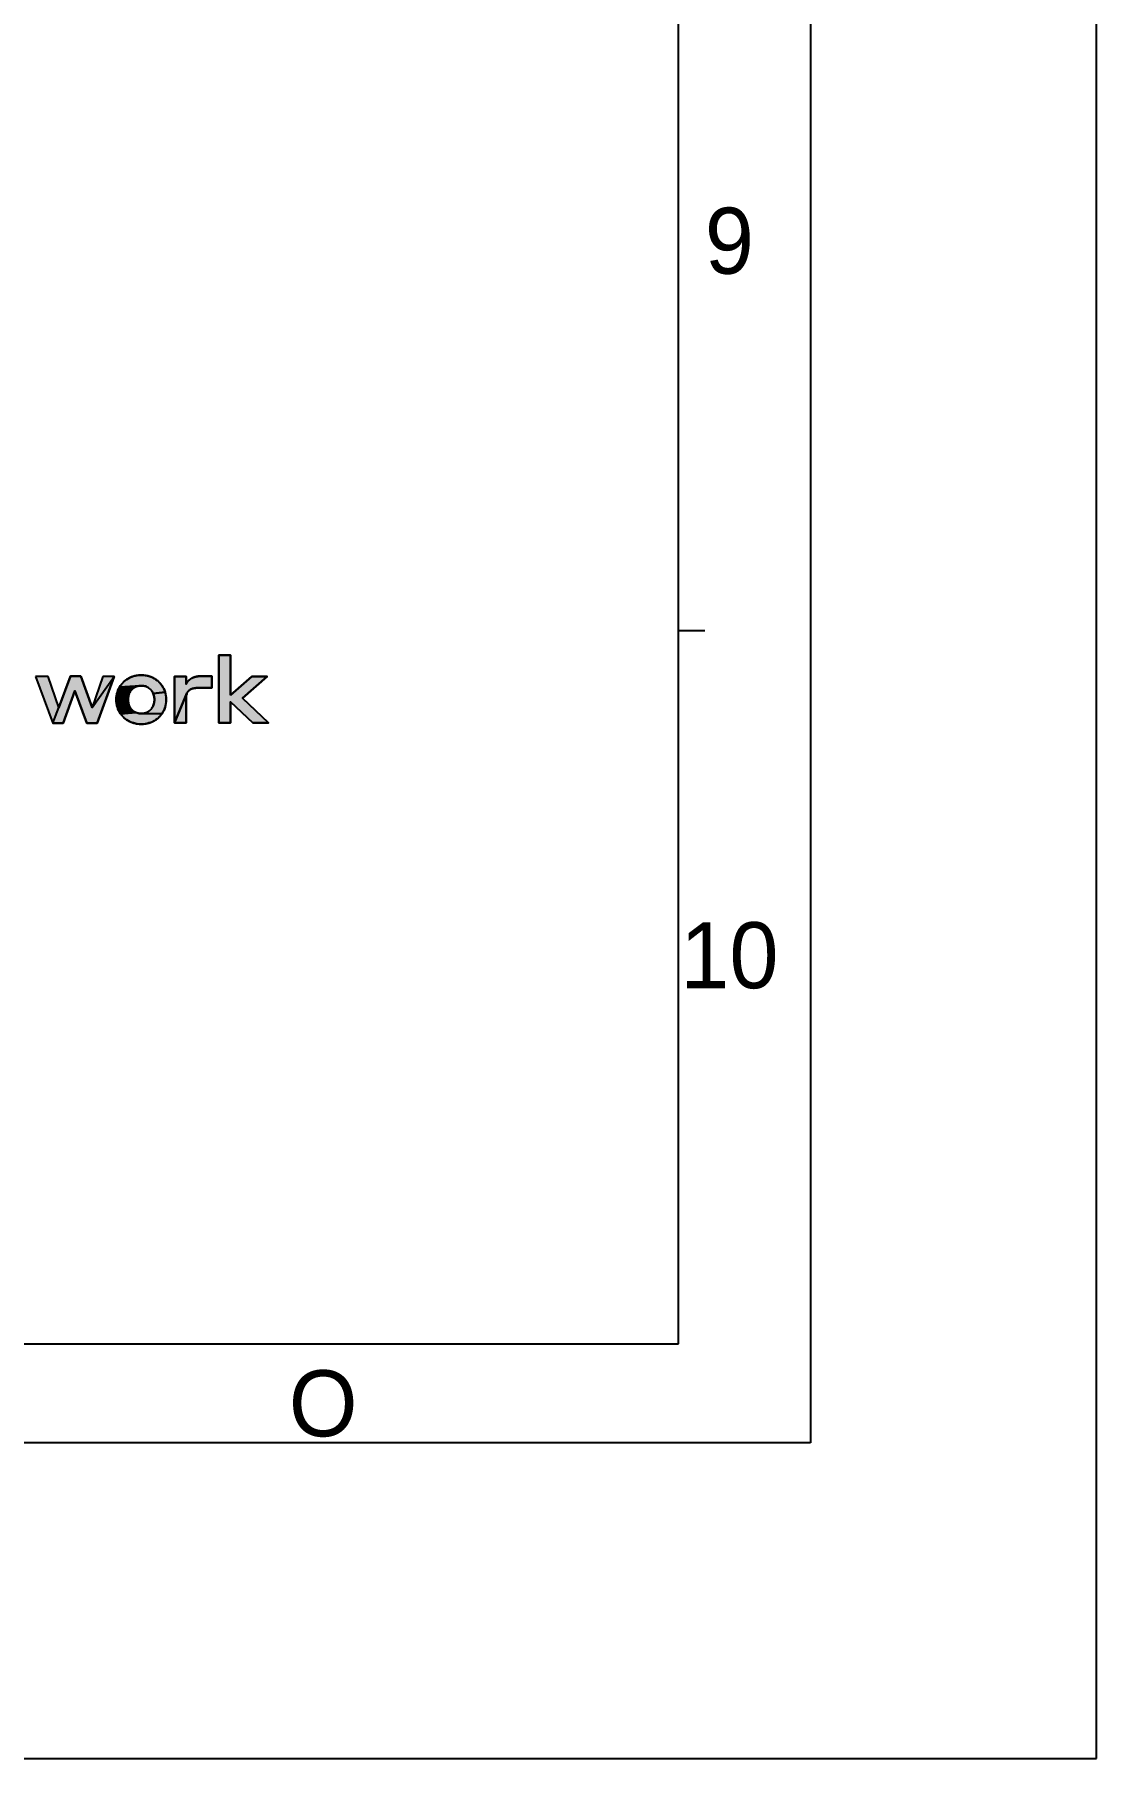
# Model space of a CAD drawing. Header units: millimetres. Extents: x 0 to 841, y 0 to 594.
# Drawn here: x 760.6 to 841, y 0 to 130.5 of the extents above; entities that cross this region are included whole.
import ezdxf

# ---------------------------------------------------------------- set-up
doc = ezdxf.new("R2010")
doc.units = ezdxf.units.MM
doc.header["$LTSCALE"] = 46.255
doc.layers.get('0').update_dxf_attribs({"linetype": 'CONTINUOUS'})
doc.styles.add('TEXTSTYLE_2', font='txt')

msp = doc.modelspace()

# ---------------------------------------------------------------- hatches: boundary and pattern name
at = {"linetype": 'CONTINUOUS'}
for points in [[(775.42, 80.475), (777.033, 81.907), (778.194, 81.907), (776.324, 80.266), (778.292, 78.389), (777.103, 78.389), (775.42, 79.988), (775.42, 78.389), (774.544, 78.389), (774.544, 83.506), (775.42, 83.506)], [(764.09, 81.935), (764.952, 79.564), (766.621, 81.907), (765.335, 78.361), (764.535, 78.361), (763.638, 80.808), (762.748, 78.361), (761.97, 78.361), (762.436, 79.543), (763.304, 81.935)], [(767.921, 80.87), (767.875, 80.812), (766.857, 80.724), (766.903, 80.856), (768.025, 80.975), (767.971, 80.924)], [(768.083, 81.02), (768.025, 80.975), (766.903, 80.856), (766.958, 80.983), (768.21, 81.098), (768.145, 81.062)], [(768.279, 81.13), (768.21, 81.098), (766.958, 80.983), (767.023, 81.103), (768.586, 81.201), (768.504, 81.192), (768.426, 81.177), (768.351, 81.156)], [(768.67, 81.997), (768.821, 81.992), (768.968, 81.976), (769.112, 81.951), (769.25, 81.916), (769.384, 81.871), (769.513, 81.818), (769.636, 81.755), (769.753, 81.685), (769.864, 81.606), (769.968, 81.52), (770.064, 81.426), (770.154, 81.325), (770.235, 81.217), (770.309, 81.103), (770.373, 80.983), (770.429, 80.856), (770.476, 80.724), (769.57, 80.619), (769.538, 80.687), (769.5, 80.753), (769.459, 80.815), (769.413, 80.873), (769.363, 80.927), (769.309, 80.977), (769.252, 81.022), (769.19, 81.063), (769.125, 81.1), (769.057, 81.131), (768.986, 81.157), (768.911, 81.177), (768.833, 81.192), (768.753, 81.201), (768.67, 81.204), (768.586, 81.201), (767.023, 81.103), (767.096, 81.217), (767.177, 81.325), (767.267, 81.426), (767.364, 81.52), (767.468, 81.606), (767.578, 81.685), (767.696, 81.755), (767.819, 81.818), (767.949, 81.871), (768.083, 81.916), (768.223, 81.951), (768.368, 81.976), (768.517, 81.992)], [(773.111, 81.926), (773.202, 81.927), (774.022, 81.927), (774.022, 81.045), (773.083, 81.045), (772.992, 81.043), (772.906, 81.039), (772.824, 81.033), (772.747, 81.024), (772.675, 81.012), (772.607, 80.997), (772.544, 80.979), (772.485, 80.959), (772.43, 80.936), (772.38, 80.91), (772.333, 80.882), (772.291, 80.85), (772.249, 80.812), (772.212, 80.771), (772.179, 80.726), (772.151, 80.678), (772.126, 80.626), (771.179, 78.389), (771.179, 81.907), (772.062, 81.907), (772.062, 81.316), (772.082, 81.359), (772.108, 81.406), (772.14, 81.457), (772.179, 81.51), (772.224, 81.564), (772.278, 81.618), (772.323, 81.658), (772.374, 81.697), (772.429, 81.735), (772.49, 81.77), (772.557, 81.803), (772.629, 81.833), (772.708, 81.86), (772.793, 81.883), (772.866, 81.899), (772.943, 81.911), (773.025, 81.92)], [(767.68, 80.313), (767.672, 80.231), (767.669, 80.148), (766.777, 79.997), (766.772, 80.148), (766.777, 80.299), (767.693, 80.392)], [(767.711, 80.469), (767.693, 80.392), (766.777, 80.299), (766.794, 80.445), (767.735, 80.544)], [(767.672, 80.064), (767.68, 79.983), (766.794, 79.85), (766.777, 79.997), (767.669, 80.148)], [(767.763, 80.616), (767.735, 80.544), (766.794, 80.445), (766.82, 80.587), (767.795, 80.684)], [(767.693, 79.903), (767.711, 79.826), (766.82, 79.708), (766.794, 79.85), (767.68, 79.983)], [(767.833, 80.75), (767.795, 80.684), (766.82, 80.587), (766.857, 80.724), (767.875, 80.812)], [(767.735, 79.751), (767.763, 79.68), (766.857, 79.571), (766.82, 79.708), (767.711, 79.826)], [(767.795, 79.611), (767.833, 79.546), (766.903, 79.439), (766.857, 79.571), (767.763, 79.68)], [(770.476, 80.724), (770.512, 80.587), (770.539, 80.445), (770.555, 80.299), (770.561, 80.148), (770.555, 79.997), (770.539, 79.85), (770.512, 79.708), (770.476, 79.571), (770.429, 79.439), (770.373, 79.313), (770.309, 79.192), (770.235, 79.078), (768.753, 79.094), (768.833, 79.103), (768.911, 79.118), (768.986, 79.139), (769.057, 79.165), (769.125, 79.196), (769.19, 79.232), (769.252, 79.273), (769.309, 79.319), (769.363, 79.368), (769.413, 79.423), (769.459, 79.481), (769.5, 79.543), (769.538, 79.608), (769.57, 79.677), (769.598, 79.749), (769.622, 79.823), (769.64, 79.901), (769.653, 79.981), (769.661, 80.063), (769.664, 80.148), (769.661, 80.232), (769.653, 80.315), (769.64, 80.395), (769.622, 80.472), (769.598, 80.547), (769.57, 80.619)], [(772.062, 80.238), (772.062, 78.389), (771.179, 78.389), (772.126, 80.626), (772.106, 80.571), (772.09, 80.511), (772.077, 80.449), (772.069, 80.382), (772.063, 80.312)], [(767.875, 79.484), (767.921, 79.425), (766.958, 79.313), (766.903, 79.439), (767.833, 79.546)], [(768.025, 79.321), (768.083, 79.275), (767.023, 79.192), (766.958, 79.313), (767.921, 79.425), (767.971, 79.371)], [(768.21, 79.197), (768.279, 79.165), (767.096, 79.078), (767.023, 79.192), (768.083, 79.275), (768.145, 79.234)], [(768.67, 79.091), (768.753, 79.094), (770.235, 79.078), (770.154, 78.97), (770.064, 78.869), (769.968, 78.775), (769.864, 78.689), (769.753, 78.61), (769.636, 78.54), (769.513, 78.478), (769.384, 78.424), (769.25, 78.38), (769.112, 78.344), (768.968, 78.319), (768.821, 78.303), (768.67, 78.298), (768.517, 78.303), (768.368, 78.319), (768.223, 78.344), (768.083, 78.38), (767.949, 78.424), (767.819, 78.478), (767.696, 78.54), (767.578, 78.61), (767.468, 78.689), (767.364, 78.775), (767.267, 78.869), (767.177, 78.97), (767.096, 79.078), (768.279, 79.165), (768.351, 79.139), (768.426, 79.118), (768.504, 79.103), (768.586, 79.094)]]:
    msp.add_hatch(color=7, dxfattribs=at).paths.add_polyline_path(points)

# ---------------------------------------------------------------- linework, layer by layer
at = {"color": 7, "linetype": 'CONTINUOUS'}
for p, q in [((841, 0), (841, 594)), ((819.342, 574.885), (819.342, 23.885)), ((809.342, 31.385), (809.342, 566.885)), ((809.342, 85.385), (811.342, 85.385)), ((775.42, 83.506), (774.544, 83.506)), ((774.544, 83.506), (774.544, 78.389)), ((775.42, 80.475), (775.42, 83.506)), ((761.622, 81.907), (760.656, 81.907)), ((760.656, 81.907), (761.97, 78.361)), ((762.436, 79.543), (761.622, 81.907)), ((763.304, 81.935), (762.436, 79.543)), ((764.09, 81.935), (763.304, 81.935)), ((764.952, 79.564), (764.09, 81.935)), ((765.759, 81.907), (764.952, 79.564)), ((765.335, 78.361), (766.621, 81.907)), ((766.621, 81.907), (765.759, 81.907)), ((772.062, 81.907), (771.179, 81.907)), ((771.179, 81.907), (771.179, 78.389)), ((772.062, 81.316), (772.062, 81.907)), ((773.083, 81.045), (774.022, 81.045)), ((774.022, 81.927), (773.202, 81.927)), ((774.022, 81.045), (774.022, 81.927)), ((777.033, 81.907), (775.42, 80.475)), ((776.324, 80.266), (778.194, 81.907)), ((778.194, 81.907), (777.033, 81.907)), ((762.748, 78.361), (763.638, 80.808)), ((763.638, 80.808), (764.535, 78.361)), ((772.062, 78.389), (772.062, 80.238)), ((775.42, 79.988), (777.103, 78.389)), ((775.42, 78.389), (775.42, 79.988)), ((778.292, 78.389), (776.324, 80.266)), ((761.97, 78.361), (762.748, 78.361)), ((764.535, 78.361), (765.335, 78.361)), ((771.179, 78.389), (772.062, 78.389)), ((774.544, 78.389), (775.42, 78.389)), ((777.103, 78.389), (778.292, 78.389)), ((25.842, 31.385), (809.342, 31.385)), ((819.342, 23.885), (16.342, 23.885)), ((0, 0), (841, 0))]:
    msp.add_line(p, q, dxfattribs=at)
for points in [[(775.42, 80.475), (777.033, 81.907), (778.194, 81.907), (776.324, 80.266), (778.292, 78.389), (777.103, 78.389), (775.42, 79.988), (775.42, 78.389), (774.544, 78.389), (774.544, 83.506), (775.42, 83.506), (775.42, 80.475)], [(764.09, 81.935), (764.952, 79.564), (766.621, 81.907), (765.335, 78.361), (764.535, 78.361), (763.638, 80.808), (762.748, 78.361), (761.97, 78.361), (762.436, 79.543), (763.304, 81.935), (764.09, 81.935)], [(768.67, 81.997), (768.623, 81.996), (768.576, 81.995), (768.53, 81.993), (768.484, 81.989), (768.439, 81.985), (768.393, 81.98), (768.349, 81.973), (768.304, 81.966), (768.26, 81.958), (768.217, 81.949), (768.174, 81.94), (768.131, 81.929), (768.089, 81.917), (768.048, 81.905), (768.007, 81.892), (767.966, 81.877), (767.926, 81.862), (767.886, 81.847), (767.847, 81.83), (767.808, 81.813), (767.77, 81.794), (767.733, 81.775), (767.696, 81.755), (767.659, 81.735), (767.624, 81.713), (767.588, 81.691), (767.554, 81.668), (767.52, 81.645), (767.486, 81.621), (767.454, 81.595), (767.421, 81.57), (767.39, 81.543), (767.359, 81.516), (767.329, 81.488), (767.3, 81.459), (767.271, 81.43), (767.243, 81.4), (767.215, 81.37), (767.189, 81.339), (767.163, 81.307), (767.138, 81.274), (767.113, 81.241), (767.089, 81.208), (767.066, 81.173), (767.044, 81.138), (767.023, 81.103), (767.002, 81.067), (766.983, 81.03), (766.964, 80.993), (766.946, 80.956), (766.928, 80.917), (766.912, 80.879), (766.896, 80.839), (766.882, 80.8), (766.868, 80.759), (766.855, 80.719), (766.843, 80.677), (766.832, 80.636), (766.822, 80.593), (766.812, 80.551), (766.804, 80.508), (766.796, 80.464), (766.79, 80.42), (766.785, 80.376), (766.78, 80.331), (766.777, 80.286), (766.774, 80.24), (766.772, 80.194), (766.772, 80.148)], [(767.921, 80.87), (767.875, 80.812), (766.857, 80.724), (766.903, 80.856), (768.025, 80.975), (767.971, 80.924), (767.921, 80.87)], [(768.083, 81.02), (768.025, 80.975), (766.903, 80.856), (766.958, 80.983), (768.21, 81.098), (768.145, 81.062), (768.083, 81.02)], [(768.279, 81.13), (768.21, 81.098), (766.958, 80.983), (767.023, 81.103), (768.586, 81.201), (768.504, 81.192), (768.426, 81.177), (768.351, 81.156), (768.279, 81.13)], [(768.67, 81.997), (768.821, 81.992), (768.968, 81.976), (769.112, 81.951), (769.25, 81.916), (769.384, 81.871), (769.513, 81.818), (769.636, 81.755), (769.753, 81.685), (769.864, 81.606), (769.968, 81.52), (770.064, 81.426), (770.154, 81.325), (770.235, 81.217), (770.309, 81.103), (770.373, 80.983), (770.429, 80.856), (770.476, 80.724), (769.57, 80.619), (769.538, 80.687), (769.5, 80.753), (769.459, 80.815), (769.413, 80.873), (769.363, 80.927), (769.309, 80.977), (769.252, 81.022), (769.19, 81.063), (769.125, 81.1), (769.057, 81.131), (768.986, 81.157), (768.911, 81.177), (768.833, 81.192), (768.753, 81.201), (768.67, 81.204), (768.586, 81.201), (767.023, 81.103), (767.096, 81.217), (767.177, 81.325), (767.267, 81.426), (767.364, 81.52), (767.468, 81.606), (767.578, 81.685), (767.696, 81.755), (767.819, 81.818), (767.949, 81.871), (768.083, 81.916), (768.223, 81.951), (768.368, 81.976), (768.517, 81.992), (768.67, 81.997)], [(767.669, 80.148), (767.669, 80.173), (767.67, 80.199), (767.671, 80.224), (767.673, 80.249), (767.675, 80.274), (767.678, 80.299), (767.681, 80.323), (767.685, 80.348), (767.689, 80.372), (767.694, 80.396), (767.699, 80.419), (767.704, 80.443), (767.71, 80.466), (767.717, 80.489), (767.724, 80.512), (767.731, 80.534), (767.739, 80.557), (767.747, 80.579), (767.756, 80.6), (767.765, 80.622), (767.775, 80.643), (767.785, 80.664), (767.795, 80.684), (767.806, 80.705), (767.818, 80.725), (767.829, 80.744), (767.842, 80.764), (767.854, 80.783), (767.867, 80.801), (767.88, 80.82), (767.894, 80.837), (767.908, 80.855), (767.923, 80.872), (767.938, 80.889), (767.953, 80.906), (767.968, 80.922), (767.984, 80.938), (768.001, 80.953), (768.018, 80.968), (768.035, 80.983), (768.052, 80.997), (768.07, 81.011), (768.088, 81.024), (768.107, 81.037), (768.125, 81.05), (768.145, 81.062), (768.164, 81.073), (768.184, 81.085), (768.204, 81.095), (768.225, 81.106), (768.245, 81.115), (768.266, 81.125), (768.288, 81.134), (768.31, 81.142), (768.332, 81.15), (768.354, 81.157), (768.377, 81.164), (768.4, 81.17), (768.423, 81.176), (768.446, 81.181), (768.47, 81.186), (768.494, 81.19), (768.518, 81.194), (768.543, 81.197), (768.568, 81.2), (768.593, 81.202), (768.618, 81.203), (768.644, 81.204), (768.67, 81.204)], [(770.561, 80.148), (770.56, 80.194), (770.559, 80.24), (770.556, 80.286), (770.553, 80.331), (770.548, 80.376), (770.543, 80.42), (770.536, 80.464), (770.529, 80.508), (770.52, 80.551), (770.511, 80.593), (770.501, 80.636), (770.49, 80.677), (770.477, 80.719), (770.464, 80.759), (770.45, 80.8), (770.436, 80.839), (770.42, 80.879), (770.404, 80.917), (770.386, 80.956), (770.368, 80.993), (770.349, 81.03), (770.329, 81.067), (770.309, 81.103), (770.287, 81.138), (770.265, 81.173), (770.242, 81.208), (770.218, 81.241), (770.194, 81.274), (770.169, 81.307), (770.143, 81.339), (770.116, 81.37), (770.088, 81.4), (770.06, 81.43), (770.032, 81.459), (770.002, 81.488), (769.972, 81.516), (769.941, 81.543), (769.91, 81.57), (769.878, 81.595), (769.845, 81.621), (769.812, 81.645), (769.778, 81.668), (769.743, 81.691), (769.708, 81.713), (769.672, 81.735), (769.636, 81.755), (769.599, 81.775), (769.562, 81.794), (769.524, 81.813), (769.485, 81.83), (769.447, 81.847), (769.407, 81.862), (769.367, 81.877), (769.327, 81.892), (769.286, 81.905), (769.245, 81.917), (769.203, 81.929), (769.161, 81.94), (769.118, 81.949), (769.075, 81.958), (769.031, 81.966), (768.987, 81.973), (768.943, 81.98), (768.898, 81.985), (768.853, 81.989), (768.808, 81.993), (768.762, 81.995), (768.716, 81.996), (768.67, 81.997)], [(768.67, 81.204), (768.695, 81.204), (768.721, 81.203), (768.746, 81.202), (768.771, 81.2), (768.795, 81.197), (768.82, 81.194), (768.844, 81.191), (768.868, 81.186), (768.891, 81.182), (768.914, 81.176), (768.937, 81.171), (768.96, 81.164), (768.983, 81.158), (769.005, 81.15), (769.026, 81.143), (769.048, 81.134), (769.069, 81.126), (769.09, 81.116), (769.111, 81.107), (769.131, 81.097), (769.151, 81.086), (769.171, 81.075), (769.19, 81.063), (769.209, 81.051), (769.228, 81.039), (769.246, 81.026), (769.265, 81.013), (769.282, 80.999), (769.3, 80.985), (769.317, 80.971), (769.333, 80.956), (769.35, 80.94), (769.365, 80.925), (769.381, 80.908), (769.396, 80.892), (769.411, 80.875), (769.425, 80.858), (769.439, 80.84), (769.453, 80.822), (769.466, 80.804), (769.479, 80.786), (769.492, 80.767), (769.504, 80.747), (769.516, 80.728), (769.527, 80.708), (769.538, 80.687), (769.548, 80.667), (769.558, 80.646), (769.568, 80.625), (769.577, 80.603), (769.586, 80.582), (769.594, 80.56), (769.602, 80.537), (769.609, 80.515), (769.616, 80.492), (769.623, 80.469), (769.629, 80.445), (769.634, 80.422), (769.639, 80.398), (769.644, 80.374), (769.648, 80.35), (769.652, 80.325), (769.655, 80.3), (769.658, 80.275), (769.66, 80.25), (769.662, 80.225), (769.663, 80.199), (769.664, 80.174), (769.664, 80.148)], [(773.111, 81.926), (773.202, 81.927), (774.022, 81.927), (774.022, 81.045), (773.083, 81.045), (772.992, 81.043), (772.906, 81.039), (772.824, 81.033), (772.747, 81.024), (772.675, 81.012), (772.607, 80.997), (772.544, 80.979), (772.485, 80.959), (772.43, 80.936), (772.38, 80.91), (772.333, 80.882), (772.291, 80.85), (772.249, 80.812), (772.212, 80.771), (772.179, 80.726), (772.151, 80.678), (772.126, 80.626), (771.179, 78.389), (771.179, 81.907), (772.062, 81.907), (772.062, 81.316), (772.082, 81.359), (772.108, 81.406), (772.14, 81.457), (772.179, 81.51), (772.224, 81.564), (772.278, 81.618), (772.323, 81.658), (772.374, 81.697), (772.429, 81.735), (772.49, 81.77), (772.557, 81.803), (772.629, 81.833), (772.708, 81.86), (772.793, 81.883), (772.866, 81.899), (772.943, 81.911), (773.025, 81.92), (773.111, 81.926)], [(773.202, 81.927), (773.173, 81.927), (773.144, 81.927), (773.116, 81.926), (773.089, 81.924), (773.062, 81.923), (773.035, 81.921), (773.009, 81.918), (772.983, 81.916), (772.958, 81.913), (772.933, 81.909), (772.909, 81.906), (772.885, 81.902), (772.861, 81.898), (772.838, 81.893), (772.815, 81.888), (772.793, 81.883), (772.768, 81.877), (772.744, 81.871), (772.72, 81.864), (772.696, 81.857), (772.673, 81.849), (772.651, 81.841), (772.629, 81.833), (772.608, 81.825), (772.587, 81.817), (772.567, 81.808), (772.547, 81.799), (772.527, 81.789), (772.509, 81.78), (772.49, 81.77), (772.469, 81.759), (772.449, 81.747), (772.429, 81.735), (772.41, 81.722), (772.392, 81.71), (772.374, 81.697), (772.356, 81.684), (772.339, 81.671), (772.323, 81.658), (772.308, 81.645), (772.292, 81.632), (772.278, 81.618), (772.262, 81.603), (772.248, 81.589), (772.233, 81.574), (772.22, 81.559), (772.207, 81.544), (772.194, 81.529), (772.183, 81.515), (772.171, 81.5), (772.16, 81.486), (772.15, 81.471), (772.14, 81.457), (772.131, 81.443), (772.122, 81.429), (772.114, 81.415), (772.106, 81.402), (772.098, 81.388), (772.091, 81.375), (772.084, 81.363), (772.078, 81.351), (772.072, 81.339), (772.067, 81.327), (772.062, 81.316)], [(772.062, 80.238), (772.062, 80.262), (772.062, 80.285), (772.063, 80.308), (772.064, 80.33), (772.066, 80.353), (772.068, 80.374), (772.07, 80.396), (772.073, 80.417), (772.076, 80.438), (772.079, 80.458), (772.083, 80.478), (772.087, 80.497), (772.091, 80.517), (772.096, 80.536), (772.101, 80.554), (772.107, 80.572), (772.113, 80.59), (772.119, 80.607), (772.126, 80.624), (772.133, 80.641), (772.141, 80.658), (772.149, 80.674), (772.157, 80.689), (772.166, 80.705), (772.175, 80.72), (772.185, 80.734), (772.195, 80.748), (772.205, 80.762), (772.216, 80.776), (772.227, 80.789), (772.239, 80.802), (772.252, 80.814), (772.264, 80.827), (772.277, 80.838), (772.291, 80.85), (772.304, 80.86), (772.317, 80.87), (772.331, 80.88), (772.345, 80.889), (772.36, 80.898), (772.375, 80.907), (772.39, 80.916), (772.406, 80.924), (772.422, 80.932), (772.439, 80.94), (772.456, 80.947), (772.473, 80.955), (772.491, 80.961), (772.509, 80.968), (772.528, 80.974), (772.547, 80.98), (772.567, 80.986), (772.587, 80.992), (772.607, 80.997), (772.628, 81.002), (772.649, 81.006), (772.671, 81.011), (772.693, 81.015), (772.716, 81.019), (772.739, 81.022), (772.763, 81.026), (772.787, 81.029), (772.812, 81.032), (772.837, 81.034), (772.862, 81.036), (772.888, 81.038), (772.915, 81.04), (772.941, 81.041), (772.969, 81.043), (772.997, 81.043), (773.025, 81.044), (773.054, 81.045), (773.083, 81.045)], [(767.68, 80.313), (767.672, 80.231), (767.669, 80.148), (766.777, 79.997), (766.772, 80.148), (766.777, 80.299), (767.693, 80.392), (767.68, 80.313)], [(766.772, 80.148), (766.772, 80.101), (766.774, 80.055), (766.777, 80.01), (766.78, 79.965), (766.785, 79.92), (766.79, 79.875), (766.796, 79.831), (766.804, 79.788), (766.812, 79.745), (766.822, 79.702), (766.832, 79.66), (766.843, 79.618), (766.855, 79.577), (766.868, 79.536), (766.882, 79.496), (766.896, 79.456), (766.912, 79.417), (766.928, 79.378), (766.946, 79.34), (766.964, 79.302), (766.983, 79.265), (767.002, 79.228), (767.023, 79.192), (767.044, 79.157), (767.066, 79.122), (767.089, 79.088), (767.113, 79.054), (767.138, 79.021), (767.163, 78.989), (767.189, 78.957), (767.215, 78.926), (767.243, 78.895), (767.271, 78.865), (767.3, 78.836), (767.329, 78.807), (767.359, 78.779), (767.39, 78.752), (767.421, 78.726), (767.454, 78.7), (767.486, 78.675), (767.52, 78.65), (767.554, 78.627), (767.588, 78.604), (767.624, 78.582), (767.659, 78.56), (767.696, 78.54), (767.733, 78.52), (767.77, 78.501), (767.808, 78.483), (767.847, 78.465), (767.886, 78.449), (767.926, 78.433), (767.966, 78.418), (768.007, 78.404), (768.048, 78.39), (768.089, 78.378), (768.131, 78.366), (768.174, 78.356), (768.217, 78.346), (768.26, 78.337), (768.304, 78.329), (768.349, 78.322), (768.393, 78.316), (768.439, 78.31), (768.484, 78.306), (768.53, 78.303), (768.576, 78.3), (768.623, 78.299), (768.67, 78.298)], [(767.711, 80.469), (767.693, 80.392), (766.777, 80.299), (766.794, 80.445), (767.735, 80.544), (767.711, 80.469)], [(767.672, 80.064), (767.68, 79.983), (766.794, 79.85), (766.777, 79.997), (767.669, 80.148), (767.672, 80.064)], [(767.763, 80.616), (767.735, 80.544), (766.794, 80.445), (766.82, 80.587), (767.795, 80.684), (767.763, 80.616)], [(767.693, 79.903), (767.711, 79.826), (766.82, 79.708), (766.794, 79.85), (767.68, 79.983), (767.693, 79.903)], [(767.833, 80.75), (767.795, 80.684), (766.82, 80.587), (766.857, 80.724), (767.875, 80.812), (767.833, 80.75)], [(767.735, 79.751), (767.763, 79.68), (766.857, 79.571), (766.82, 79.708), (767.711, 79.826), (767.735, 79.751)], [(767.795, 79.611), (767.833, 79.546), (766.903, 79.439), (766.857, 79.571), (767.763, 79.68), (767.795, 79.611)], [(768.67, 79.091), (768.644, 79.091), (768.618, 79.092), (768.593, 79.093), (768.568, 79.095), (768.543, 79.098), (768.518, 79.101), (768.494, 79.105), (768.47, 79.109), (768.446, 79.114), (768.423, 79.119), (768.4, 79.125), (768.377, 79.131), (768.354, 79.138), (768.332, 79.145), (768.31, 79.153), (768.288, 79.162), (768.266, 79.171), (768.245, 79.18), (768.225, 79.19), (768.204, 79.2), (768.184, 79.211), (768.164, 79.222), (768.145, 79.234), (768.125, 79.246), (768.107, 79.258), (768.088, 79.271), (768.07, 79.284), (768.052, 79.298), (768.035, 79.312), (768.018, 79.327), (768.001, 79.342), (767.984, 79.357), (767.968, 79.373), (767.953, 79.389), (767.938, 79.406), (767.923, 79.423), (767.908, 79.44), (767.894, 79.458), (767.88, 79.476), (767.867, 79.494), (767.854, 79.513), (767.842, 79.532), (767.829, 79.551), (767.818, 79.571), (767.806, 79.591), (767.795, 79.611), (767.785, 79.632), (767.775, 79.653), (767.765, 79.674), (767.756, 79.695), (767.747, 79.717), (767.739, 79.739), (767.731, 79.761), (767.724, 79.784), (767.717, 79.806), (767.71, 79.829), (767.704, 79.853), (767.699, 79.876), (767.694, 79.9), (767.689, 79.924), (767.685, 79.948), (767.681, 79.972), (767.678, 79.997), (767.675, 80.021), (767.673, 80.046), (767.671, 80.071), (767.67, 80.097), (767.669, 80.122), (767.669, 80.148)], [(768.67, 78.298), (768.716, 78.299), (768.762, 78.3), (768.808, 78.303), (768.853, 78.306), (768.898, 78.31), (768.943, 78.316), (768.987, 78.322), (769.031, 78.329), (769.075, 78.337), (769.118, 78.346), (769.161, 78.356), (769.203, 78.366), (769.245, 78.378), (769.286, 78.39), (769.327, 78.404), (769.367, 78.418), (769.407, 78.433), (769.447, 78.449), (769.485, 78.465), (769.524, 78.483), (769.562, 78.501), (769.599, 78.52), (769.636, 78.54), (769.672, 78.56), (769.708, 78.582), (769.743, 78.604), (769.778, 78.627), (769.812, 78.65), (769.845, 78.675), (769.878, 78.7), (769.91, 78.726), (769.941, 78.752), (769.972, 78.779), (770.002, 78.807), (770.032, 78.836), (770.06, 78.865), (770.088, 78.895), (770.116, 78.926), (770.143, 78.957), (770.169, 78.989), (770.194, 79.021), (770.218, 79.054), (770.242, 79.088), (770.265, 79.122), (770.287, 79.157), (770.309, 79.192), (770.329, 79.228), (770.349, 79.265), (770.368, 79.302), (770.386, 79.34), (770.404, 79.378), (770.42, 79.417), (770.436, 79.456), (770.45, 79.496), (770.464, 79.536), (770.477, 79.577), (770.49, 79.618), (770.501, 79.66), (770.511, 79.702), (770.52, 79.745), (770.529, 79.788), (770.536, 79.831), (770.543, 79.875), (770.548, 79.92), (770.553, 79.965), (770.556, 80.01), (770.559, 80.055), (770.56, 80.101), (770.561, 80.148)], [(769.664, 80.148), (769.664, 80.122), (769.663, 80.096), (769.662, 80.071), (769.66, 80.045), (769.658, 80.02), (769.655, 79.995), (769.652, 79.97), (769.648, 79.946), (769.644, 79.922), (769.639, 79.897), (769.634, 79.874), (769.629, 79.85), (769.623, 79.827), (769.616, 79.804), (769.609, 79.781), (769.602, 79.758), (769.594, 79.736), (769.586, 79.714), (769.577, 79.692), (769.568, 79.671), (769.558, 79.649), (769.548, 79.629), (769.538, 79.608), (769.527, 79.588), (769.516, 79.568), (769.504, 79.548), (769.492, 79.529), (769.479, 79.51), (769.466, 79.491), (769.453, 79.473), (769.439, 79.455), (769.425, 79.437), (769.411, 79.42), (769.396, 79.403), (769.381, 79.387), (769.365, 79.371), (769.35, 79.355), (769.333, 79.34), (769.317, 79.325), (769.3, 79.31), (769.282, 79.296), (769.265, 79.282), (769.246, 79.269), (769.228, 79.256), (769.209, 79.244), (769.19, 79.232), (769.171, 79.22), (769.151, 79.209), (769.131, 79.199), (769.111, 79.189), (769.09, 79.179), (769.069, 79.17), (769.048, 79.161), (769.026, 79.153), (769.005, 79.145), (768.983, 79.138), (768.96, 79.131), (768.937, 79.124), (768.914, 79.119), (768.891, 79.114), (768.868, 79.109), (768.844, 79.105), (768.82, 79.101), (768.795, 79.098), (768.771, 79.095), (768.746, 79.093), (768.721, 79.092), (768.695, 79.091), (768.67, 79.091)], [(770.476, 80.724), (770.512, 80.587), (770.539, 80.445), (770.555, 80.299), (770.561, 80.148), (770.555, 79.997), (770.539, 79.85), (770.512, 79.708), (770.476, 79.571), (770.429, 79.439), (770.373, 79.313), (770.309, 79.192), (770.235, 79.078), (768.753, 79.094), (768.833, 79.103), (768.911, 79.118), (768.986, 79.139), (769.057, 79.165), (769.125, 79.196), (769.19, 79.232), (769.252, 79.273), (769.309, 79.319), (769.363, 79.368), (769.413, 79.423), (769.459, 79.481), (769.5, 79.543), (769.538, 79.608), (769.57, 79.677), (769.598, 79.749), (769.622, 79.823), (769.64, 79.901), (769.653, 79.981), (769.661, 80.063), (769.664, 80.148), (769.661, 80.232), (769.653, 80.315), (769.64, 80.395), (769.622, 80.472), (769.598, 80.547), (769.57, 80.619), (770.476, 80.724)], [(772.062, 80.238), (772.062, 78.389), (771.179, 78.389), (772.126, 80.626), (772.106, 80.571), (772.09, 80.511), (772.077, 80.449), (772.069, 80.382), (772.063, 80.312), (772.062, 80.238)], [(767.875, 79.484), (767.921, 79.425), (766.958, 79.313), (766.903, 79.439), (767.833, 79.546), (767.875, 79.484)], [(768.025, 79.321), (768.083, 79.275), (767.023, 79.192), (766.958, 79.313), (767.921, 79.425), (767.971, 79.371), (768.025, 79.321)], [(768.21, 79.197), (768.279, 79.165), (767.096, 79.078), (767.023, 79.192), (768.083, 79.275), (768.145, 79.234), (768.21, 79.197)], [(768.67, 79.091), (768.753, 79.094), (770.235, 79.078), (770.154, 78.97), (770.064, 78.869), (769.968, 78.775), (769.864, 78.689), (769.753, 78.61), (769.636, 78.54), (769.513, 78.478), (769.384, 78.424), (769.25, 78.38), (769.112, 78.344), (768.968, 78.319), (768.821, 78.303), (768.67, 78.298), (768.517, 78.303), (768.368, 78.319), (768.223, 78.344), (768.083, 78.38), (767.949, 78.424), (767.819, 78.478), (767.696, 78.54), (767.578, 78.61), (767.468, 78.689), (767.364, 78.775), (767.267, 78.869), (767.177, 78.97), (767.096, 79.078), (768.279, 79.165), (768.351, 79.139), (768.426, 79.118), (768.504, 79.103), (768.586, 79.094), (768.67, 79.091)]]:
    msp.add_lwpolyline(points, dxfattribs=at)
for points in [[(762.436, 79.543), (761.97, 78.361), (761.622, 81.907), (760.656, 81.907)], [(764.952, 79.564), (765.759, 81.907), (766.621, 81.907)]]:
    msp.add_solid(points, dxfattribs=at)

# ---------------------------------------------------------------- texts
at = {"color": 7, "linetype": 'CONTINUOUS', "char_height": 5, "attachment_point": 1, "line_spacing_factor": 0.9, "style": 'TEXTSTYLE_2'}
for s, insert, width in [('9', (811.342, 117.385), 5), ('10', (809.484, 63.302), 10), ('O', (779.842, 29.385), 5)]:
    msp.add_mtext(s, dxfattribs=dict(at, insert=insert, width=width))

doc.saveas('drawing.dxf')
